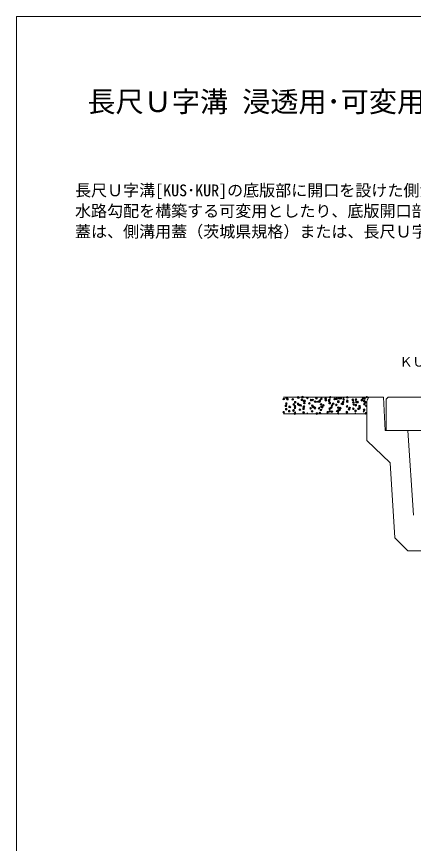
# Model space of a CAD drawing. Units: millimetres, scale not verified. Extents: x -181 to 7884, y -558 to 5422.
# Drawn here: x 4410 to 5597, y 2708 to 5182 of the extents above; entities that cross this region are included whole.
import ezdxf
from ezdxf.enums import TextEntityAlignment as Align

# ---------------------------------------------------------------- set-up
doc = ezdxf.new("R2010")
doc.units = ezdxf.units.MM
doc.header["$LTSCALE"] = 10
doc.header["$PDMODE"] = 32
doc.header["$PDSIZE"] = 5
for name, color, linetype, lineweight in [('0_2', 7, 'Continuous', 9), ('_0-0_', 3, 'Continuous', 20), ('本体', 2, 'Continuous', 9), ('枠', 5, 'Continuous', 5), ('補助線', 8, 'Continuous', 13), ('ﾊｯﾁﾝｸﾞ', 7, 'Continuous', 5)]:
    doc.layers.add(name, color=color, linetype=linetype, lineweight=lineweight)
doc.styles.add('ＭＳ ゴシック', font='')
doc.styles.get('ＭＳ ゴシック').set_extended_font_data('MS Gothic')

msp = doc.modelspace()

# ---------------------------------------------------------------- linework, layer by layer
at = {"layer": '0_2', "lineweight": 20}
msp.add_line((5463.23, 4043.71), (5207.83, 4043.71), dxfattribs=at)
at = {"layer": '_0-0_', "color": 2}
for p, q in [((5520.73, 4043.71), (5514.73, 4037.71)), ((5514.73, 4037.71), (5514.73, 3943.71)), ((5520.73, 4043.71), (5938.73, 4043.71)), ((5944.73, 3943.71), (5514.73, 3943.71))]:
    msp.add_line(p, q, dxfattribs=at)
at = {"layer": '本体', "lineweight": 20}
for p, q in [((5457.23, 4031.71), (5463.23, 4043.71)), ((5507.23, 4043.71), (5463.23, 4043.71)), ((5507.23, 4043.71), (5512.23, 3943.71)), ((5457.23, 4031.71), (5457.23, 3913.71)), ((5512.23, 3943.71), (5579.73, 3943.71)), ((5596.62, 3690.39), (5579.73, 3943.71)), ((5526.73, 3846.71), (5457.23, 3913.71)), ((5526.73, 3846.71), (5541.1, 3622.34)), ((5579.73, 3583.71), (5541.1, 3622.34)), ((5579.73, 3583.71), (5879.73, 3583.71))]:
    msp.add_line(p, q, dxfattribs=at)
at = {"layer": '枠', "lineweight": 20}
for p in [(7883.92, 5182.37), (4409.92, 142.37)]:
    msp.add_line(p, (4409.92, 5182.37), dxfattribs=at)
at = {"layer": '補助線'}
msp.add_line((5457.23, 3993.71), (5207.83, 3993.71), dxfattribs=at)
msp.add_circle((5457.23, 4043.71), 2, dxfattribs=at)
at = {"layer": 'ﾊｯﾁﾝｸﾞ'}
for p, q in [((5234.01, 4035.41), (5236.46, 4038.33)), ((5234.01, 4035.41), (5237.04, 4035.14)), ((5237, 4035.14), (5236.41, 4038.32)), ((5270.45, 4032.22), (5272.89, 4035.14)), ((5273.44, 4031.95), (5272.85, 4035.13)), ((5385.28, 4041.7), (5387.81, 4040)), ((5385.29, 4041.72), (5388.84, 4043.08)), ((5387.81, 4040), (5388.84, 4043.07)), ((5458.29, 4037.65), (5460.65, 4038.56)), ((5458.29, 4037.63), (5459.71, 4036.67)), ((5226.91, 4013.02), (5230.47, 4014.38)), ((5226.91, 4013), (5229.43, 4011.3)), ((5229.43, 4011.3), (5230.46, 4014.37)), ((5257.18, 4017.57), (5261.7, 4016.87)), ((5257.19, 4017.56), (5261.14, 4021.68)), ((5261.69, 4016.86), (5261.13, 4021.68)), ((5269.59, 4029.39), (5272.12, 4027.68)), ((5269.6, 4029.4), (5273.15, 4030.77)), ((5270.45, 4032.22), (5273.48, 4031.96)), ((5272.12, 4027.68), (5273.15, 4030.75)), ((5299.91, 4008.93), (5302.44, 4007.23)), ((5299.92, 4008.95), (5303.48, 4010.32)), ((5302.44, 4007.23), (5303.47, 4010.3)), ((5306.88, 4029.04), (5309.33, 4031.95)), ((5306.88, 4029.03), (5309.92, 4028.77)), ((5309.87, 4028.76), (5309.29, 4031.95)), ((5311.39, 4009.16), (5315.91, 4008.46)), ((5311.4, 4009.15), (5315.36, 4013.27)), ((5315.91, 4008.45), (5315.35, 4013.27)), ((5342.6, 4025.33), (5346.16, 4026.7)), ((5342.6, 4025.32), (5345.12, 4023.61)), ((5343.32, 4025.85), (5345.77, 4028.77)), ((5343.32, 4025.85), (5346.36, 4025.58)), ((5345.12, 4023.61), (5346.15, 4026.68)), ((5346.31, 4025.57), (5345.72, 4028.76)), ((5379.76, 4022.66), (5382.21, 4025.58)), ((5379.76, 4022.66), (5382.79, 4022.39)), ((5382.75, 4022.39), (5382.16, 4025.57)), ((5415.6, 4021.25), (5418.13, 4019.55)), ((5415.61, 4021.27), (5419.17, 4022.63)), ((5416.19, 4019.47), (5418.64, 4022.39)), ((5416.19, 4019.47), (5419.23, 4019.21)), ((5418.13, 4019.55), (5419.16, 4022.62)), ((5419.19, 4019.2), (5418.6, 4022.38)), ((5452.63, 4016.28), (5455.08, 4019.2)), ((5452.63, 4016.28), (5455.67, 4016.02)), ((5455.62, 4016.01), (5455.03, 4019.19)), ((5241.06, 3997.2), (5243.51, 4000.12)), ((5241.06, 3997.2), (5244.09, 3996.93)), ((5244.05, 3996.93), (5243.46, 4000.11)), ((5260.22, 3993.71), (5260.79, 3993.93)), ((5260.72, 3993.71), (5260.79, 3993.91)), ((5277.49, 3994.01), (5279.94, 3996.93)), ((5277.49, 3994.01), (5280.53, 3993.75)), ((5280.49, 3993.74), (5279.9, 3996.92)), ((5316.34, 3993.71), (5316.34, 3993.73)), ((5316.35, 3993.71), (5316.38, 3993.74)), ((5365.61, 4000.75), (5370.13, 4000.05)), ((5365.62, 4000.74), (5369.57, 4004.86)), ((5370.13, 4000.04), (5369.56, 4004.86)), ((5372.92, 4004.87), (5375.45, 4003.16)), ((5372.93, 4004.88), (5376.48, 4006.25)), ((5375.45, 4003.16), (5376.48, 4006.23)), ((5421.16, 3993.71), (5423.79, 3996.46)), ((5424.1, 3993.71), (5423.78, 3996.45)), ((5445.92, 4000.8), (5448.45, 3999.09)), ((5445.93, 4000.81), (5449.49, 4002.18)), ((5448.45, 3999.09), (5449.48, 4002.16))]:
    msp.add_line(p, q, dxfattribs=at)
for p in [(5208.85, 4038.09), (5217.31, 4041.53), (5219.85, 4037.74), (5235.97, 4036.94), (5251.94, 4041.97), (5252.37, 4042.62), (5263.09, 4035.79), (5264.65, 4043.64), (5269.16, 4032), (5279.49, 4041.47), (5290.2, 4034.65), (5294.82, 4035.25), (5302.61, 4030.36), (5306.61, 4040.33), (5315.02, 4030.13), (5315.33, 4032.04), (5317.32, 4033.5), (5321.21, 4039.06), (5333.73, 4039.18), (5334.57, 4034.57), (5344.44, 4032.36), (5344.65, 4035.21), (5347.29, 4042.64), (5360.85, 4038.03), (5366.65, 4038.79), (5371.56, 4031.21), (5374.27, 4040.3), (5379.37, 4040.47), (5387.97, 4036.89), (5398.61, 4043), (5398.72, 4032.79), (5415.08, 4035.74), (5416.07, 4034.23), (5424.8, 4036.36), (5442.2, 4034.6), (5445.7, 4039.31), (5449.28, 4031.39), (5450.46, 4039.62), (5215.15, 4017.94), (5216.08, 4007.7), (5216.7, 4024.61), (5226.14, 4014.87), (5238.57, 4021.93), (5242.27, 4016.8), (5242.46, 4011.51), (5243.08, 4028.42), (5251.29, 4023.6), (5255.77, 4019.96), (5257.17, 4006.1), (5267.94, 4008.8), (5268.55, 4015.09), (5269.39, 4015.65), (5270.53, 4026.14), (5285.4, 4025.04), (5289.25, 4010.32), (5294.2, 4018.34), (5296.5, 4014.5), (5297.57, 4013.89), (5301.97, 4012), (5320.59, 4022.15), (5321.21, 4014.53), (5323.62, 4013.36), (5327.19, 4018.97), (5346.05, 4008.82), (5346.67, 4025.73), (5350.74, 4012.21), (5353.29, 4018.76), (5356.82, 4024.06), (5366.01, 4020.43), (5371.71, 4012.07), (5372.33, 4028.98), (5376.22, 4006.28), (5377.86, 4011.07), (5385.24, 4022.96), (5386.45, 4029.14), (5398.1, 4015.88), (5398.68, 4030.07), (5403.96, 4007.15), (5404.98, 4009.92), (5405.85, 4011.36), (5416.68, 4008.82), (5417.33, 4027.19), (5424.18, 4019.45), (5425.79, 4028.92), (5430.04, 4028.86), (5432.09, 4008.78), (5435.47, 4016.45), (5435.92, 4011.36), (5449.22, 4005.8), (5449.84, 4022.71), (5452.91, 4027.77), (5208.69, 3998.63), (5225.21, 4001.89), (5237.93, 4003.57), (5238.32, 4003.72), (5241.84, 3994.6), (5267.93, 3998.18), (5293.59, 4001.43), (5307.84, 3994.5), (5316.97, 3996.11), (5319.97, 4005.24), (5339.92, 3998.72), (5346.6, 4001.19), (5352.64, 4000.39), (5371.1, 3995.16), (5371.88, 4002.93), (5397.48, 3998.97), (5423.56, 4002.54), (5454.64, 3995.55)]:
    msp.add_point(p, dxfattribs=at)

# ---------------------------------------------------------------- texts
at = {"layer": '0_2', "style": 'ＭＳ ゴシック'}
msp.add_text('長尺Ｕ字溝 浸透用･可変用[KUSD・KURD]（底穴開き）', height=61.71, dxfattribs=at).set_placement((4621.66, 4878.24), align=Align.BOTTOM_LEFT)
for s, p in [('長尺Ｕ字溝[KUS･KUR]の底版部に開口を設けた側溝で、底版インバート部を現場打ちコンクリートで打設して自由な', (4584.69, 4679.88)), ('水路勾配を構築する可変用としたり、底版開口部より雨水を浸透させる浸透用側溝としても利用できる製品です。', (4584.69, 4618.21)), ('蓋は、側溝用蓋（茨城県規格）または、長尺Ｕ字溝用グレーチングを使用してください。', (4584.69, 4556.55))]:
    msp.add_text(s, height=35.13, dxfattribs=at).set_placement(p, align=Align.TOP_LEFT)
msp.add_text('ＫＵＳＤ（歩道用）', height=28.48, dxfattribs=at).set_placement((5729.73, 4149.34), align=Align.MIDDLE_CENTER)

doc.saveas('drawing.dxf')
